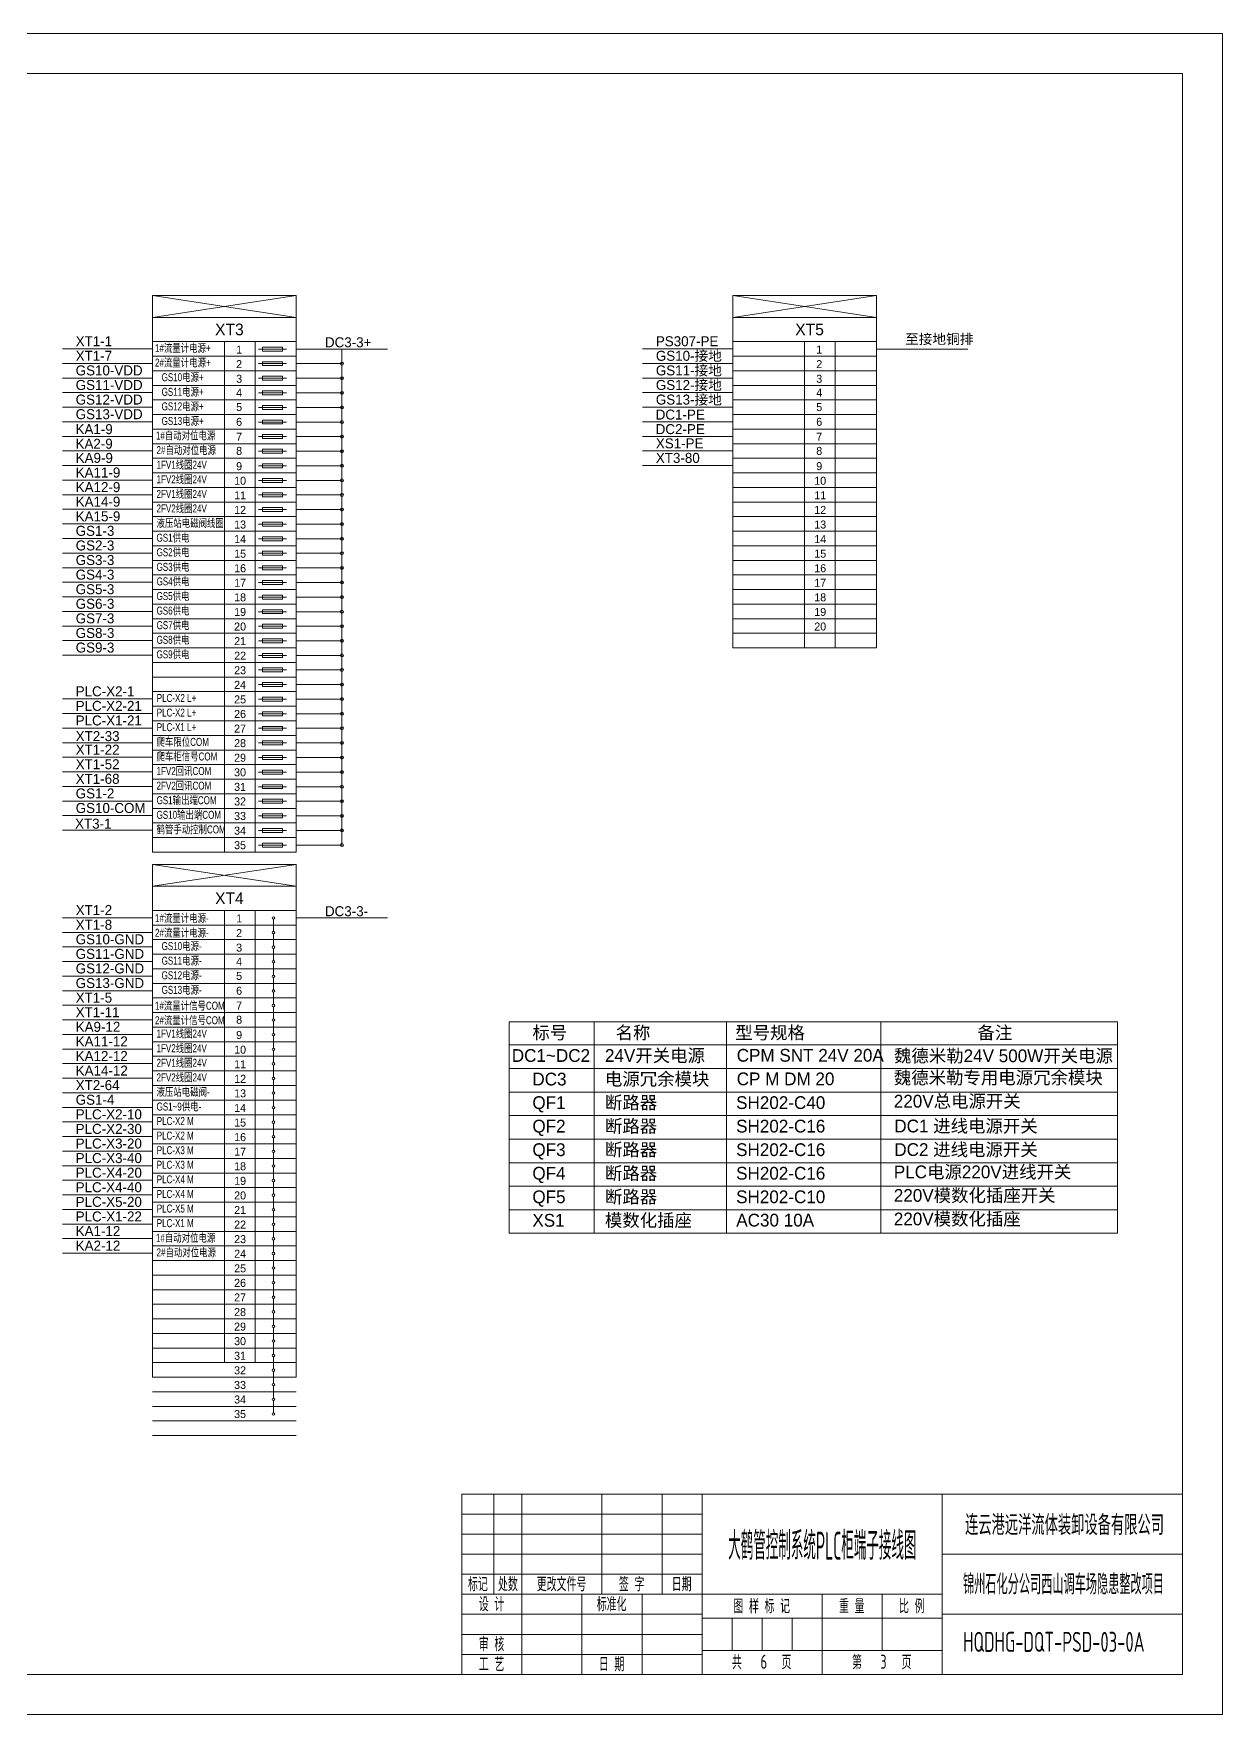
# Model space of a CAD drawing. Header units: millimetres. Extents: x 32626 to 72822, y 60047 to 123188.
# Drawn here: x 35002 to 37378, y 60047 to 63407 of the extents above; entities that cross this region are included whole.
import ezdxf
from ezdxf.enums import TextEntityAlignment as Align

# ---------------------------------------------------------------- set-up
doc = ezdxf.new("R2010")
doc.units = ezdxf.units.MM
doc.header["$LTSCALE"] = 10
for name, color, linetype, lineweight in [('1轮廓实线层', 7, 'Continuous', 18), ('2细线层', 4, 'Continuous', 18), ('6文字层', 3, 'Continuous', 18), ('图框层', 7, 'Continuous', 18)]:
    doc.layers.add(name, color=color, linetype=linetype, lineweight=lineweight)
doc.styles.get("Standard").update_dxf_attribs({"font": 'isocp.shx', "width": 0.707, "bigfont": 'hztxt.shx'})
doc.styles.add('样式 1', font='SIMYOU.TTF', dxfattribs={"width": 0.9})

msp = doc.modelspace()

# ---------------------------------------------------------------- linework, layer by layer
at = {"layer": '1轮廓实线层'}
for p, q in [((35526.9, 62883.4), (35239.8, 62839.6)), ((35239.8, 62883.4), (35526.9, 62839.6)), ((35473.1, 62883.4), (35239.8, 62883.4)), ((35473.1, 62883.4), (35239.8, 62883.4)), ((35473.1, 62883.4), (35239.8, 62883.4)), ((35473.1, 62883.4), (35239.8, 62883.4)), ((35473.1, 62883.4), (35239.8, 62883.4)), ((35473.1, 62883.4), (35239.8, 62883.4)), ((35473.1, 62883.4), (35239.8, 62883.4)), ((35473.1, 62883.4), (35239.8, 62883.4)), ((35473.1, 62883.4), (35239.8, 62883.4)), ((35473.1, 62883.4), (35239.8, 62883.4)), ((36686.4, 62883.4), (36399.4, 62839.6)), ((36399.4, 62883.4), (36686.4, 62839.6)), ((36632.7, 62883.4), (36399.4, 62883.4)), ((36632.7, 62883.4), (36399.4, 62883.4)), ((36632.7, 62883.4), (36399.4, 62883.4)), ((36632.7, 62883.4), (36399.4, 62883.4)), ((36632.7, 62883.4), (36399.4, 62883.4)), ((36632.7, 62883.4), (36399.4, 62883.4)), ((36632.7, 62883.4), (36399.4, 62883.4)), ((36632.7, 62883.4), (36399.4, 62883.4)), ((36632.7, 62883.4), (36399.4, 62883.4)), ((36632.7, 62883.4), (36399.4, 62883.4)), ((35473.1, 62839.6), (35239.8, 62839.6)), ((35473.1, 62839.6), (35239.8, 62839.6)), ((35239.8, 62839.6), (35526.9, 62839.6)), ((35239.8, 61770.7), (35239.8, 62839.6)), ((35526.9, 62839.6), (35526.9, 61770.7)), ((36399.4, 62179), (36399.4, 62839.6)), ((36632.7, 62839.6), (36399.4, 62839.6)), ((36632.7, 62839.6), (36399.4, 62839.6)), ((36399.4, 62839.6), (36686.4, 62839.6)), ((36686.4, 62839.6), (36686.4, 62179)), ((35239.8, 62776.7), (35059.4, 62776.7)), ((35526.9, 62791.3), (35239.8, 62791.3)), ((35383.3, 62791.3), (35383.3, 61770.7)), ((35444.7, 61770.7), (35444.7, 62791.3)), ((35451.5, 62776.3), (35507.4, 62776.3)), ((35526.9, 62776.3), (35709.4, 62776.3)), ((35618.1, 62776.3), (35618.1, 61784.9)), ((36399.4, 62776.7), (36218.9, 62776.7)), ((36686.4, 62791.3), (36399.4, 62791.3)), ((36542.9, 62791.3), (36542.9, 62179)), ((36604.3, 62179), (36604.3, 62791.3)), ((36686.4, 62776.3), (36869, 62776.3)), ((35239.8, 62747.6), (35059.4, 62747.6)), ((35526.9, 62762.2), (35239.8, 62762.2)), ((35526.9, 62733), (35239.8, 62733)), ((35451.5, 62747.2), (35507.4, 62747.2)), ((35526.9, 62747.2), (35618.1, 62747.2)), ((36399.4, 62747.6), (36218.9, 62747.6)), ((36686.4, 62762.2), (36399.4, 62762.2)), ((36686.4, 62733), (36399.4, 62733)), ((35239.8, 62718.4), (35059.4, 62718.4)), ((35526.9, 62703.8), (35239.8, 62703.8)), ((35451.5, 62718), (35507.4, 62718)), ((35526.9, 62718), (35618.1, 62718)), ((36399.4, 62718.4), (36218.9, 62718.4)), ((36686.4, 62703.8), (36399.4, 62703.8)), ((35239.8, 62689.3), (35059.4, 62689.3)), ((35526.9, 62674.7), (35239.8, 62674.7)), ((35451.5, 62688.8), (35507.4, 62688.8)), ((35526.9, 62688.8), (35618.1, 62688.8)), ((36399.4, 62689.3), (36218.9, 62689.3)), ((36686.4, 62674.7), (36399.4, 62674.7)), ((35239.8, 62660.1), (35059.4, 62660.1)), ((35239.8, 62630.9), (35059.4, 62630.9)), ((35526.9, 62645.5), (35239.8, 62645.5)), ((35451.5, 62659.7), (35507.4, 62659.7)), ((35451.5, 62630.5), (35507.4, 62630.5)), ((35526.9, 62659.7), (35618.1, 62659.7)), ((35526.9, 62630.5), (35618.1, 62630.5)), ((36399.4, 62660.1), (36218.9, 62660.1)), ((36399.4, 62630.9), (36218.9, 62630.9)), ((36686.4, 62645.5), (36399.4, 62645.5)), ((35239.8, 62601.8), (35059.4, 62601.8)), ((35526.9, 62616.4), (35239.8, 62616.4)), ((35451.5, 62601.4), (35507.4, 62601.4)), ((35526.9, 62601.4), (35618.1, 62601.4)), ((36399.4, 62601.8), (36218.9, 62601.8)), ((36686.4, 62616.4), (36399.4, 62616.4)), ((35239.8, 62572.6), (35059.4, 62572.6)), ((35526.9, 62587.2), (35239.8, 62587.2)), ((35451.5, 62572.2), (35507.4, 62572.2)), ((35526.9, 62572.2), (35618.1, 62572.2)), ((36399.4, 62572.6), (36218.9, 62572.6)), ((36686.4, 62587.2), (36399.4, 62587.2)), ((35239.8, 62543.5), (35059.4, 62543.5)), ((35526.9, 62558), (35239.8, 62558)), ((35451.5, 62543), (35507.4, 62543)), ((35526.9, 62543), (35618.1, 62543)), ((36399.4, 62543.5), (36218.9, 62543.5)), ((36686.4, 62558), (36399.4, 62558)), ((35239.8, 62514.3), (35059.4, 62514.3)), ((35526.9, 62528.9), (35239.8, 62528.9)), ((35526.9, 62499.7), (35239.8, 62499.7)), ((35451.5, 62513.9), (35507.4, 62513.9)), ((35526.9, 62513.9), (35618.1, 62513.9)), ((36686.4, 62528.9), (36399.4, 62528.9)), ((36686.4, 62499.7), (36399.4, 62499.7)), ((35239.8, 62485.1), (35059.4, 62485.1)), ((35526.9, 62470.6), (35239.8, 62470.6)), ((35451.5, 62484.7), (35507.4, 62484.7)), ((35526.9, 62484.7), (35618.1, 62484.7)), ((36686.4, 62470.6), (36399.4, 62470.6)), ((35239.8, 62456), (35059.4, 62456)), ((35526.9, 62441.4), (35239.8, 62441.4)), ((35451.5, 62455.6), (35507.4, 62455.6)), ((35526.9, 62455.6), (35618.1, 62455.6)), ((36686.4, 62441.4), (36399.4, 62441.4)), ((35239.8, 62426.8), (35059.4, 62426.8)), ((35239.8, 62397.7), (35059.4, 62397.7)), ((35526.9, 62412.2), (35239.8, 62412.2)), ((35451.5, 62426.4), (35507.4, 62426.4)), ((35451.5, 62397.2), (35507.4, 62397.2)), ((35526.9, 62426.4), (35618.1, 62426.4)), ((35526.9, 62397.2), (35618.1, 62397.2)), ((36686.4, 62412.2), (36399.4, 62412.2)), ((35239.8, 62368.5), (35059.4, 62368.5)), ((35526.9, 62383.1), (35239.8, 62383.1)), ((35451.5, 62368.1), (35507.4, 62368.1)), ((35526.9, 62368.1), (35618.1, 62368.1)), ((36686.4, 62383.1), (36399.4, 62383.1)), ((35239.8, 62339.3), (35059.4, 62339.3)), ((35526.9, 62353.9), (35239.8, 62353.9)), ((35451.5, 62338.9), (35507.4, 62338.9)), ((35526.9, 62338.9), (35618.1, 62338.9)), ((36686.4, 62353.9), (36399.4, 62353.9)), ((35239.8, 62310.2), (35059.4, 62310.2)), ((35526.9, 62324.8), (35239.8, 62324.8)), ((35526.9, 62295.6), (35239.8, 62295.6)), ((35451.5, 62309.8), (35507.4, 62309.8)), ((35526.9, 62309.8), (35618.1, 62309.8)), ((36686.4, 62324.8), (36399.4, 62324.8)), ((36686.4, 62295.6), (36399.4, 62295.6)), ((35239.8, 62281), (35059.4, 62281)), ((35526.9, 62266.4), (35239.8, 62266.4)), ((35451.5, 62280.6), (35507.4, 62280.6)), ((35526.9, 62280.6), (35618.1, 62280.6)), ((36686.4, 62266.4), (36399.4, 62266.4)), ((35239.8, 62251.9), (35059.4, 62251.9)), ((35526.9, 62237.3), (35239.8, 62237.3)), ((35451.5, 62251.4), (35507.4, 62251.4)), ((35526.9, 62251.4), (35618.1, 62251.4)), ((36686.4, 62237.3), (36399.4, 62237.3)), ((35239.8, 62222.7), (35059.4, 62222.7)), ((35526.9, 62208.1), (35239.8, 62208.1)), ((35451.5, 62222.3), (35507.4, 62222.3)), ((35526.9, 62222.3), (35618.1, 62222.3)), ((36686.4, 62208.1), (36399.4, 62208.1)), ((35239.8, 62193.5), (35059.4, 62193.5)), ((35239.8, 62164.4), (35059.4, 62164.4)), ((35526.9, 62179), (35239.8, 62179)), ((35451.5, 62193.1), (35507.4, 62193.1)), ((35451.5, 62164), (35507.4, 62164)), ((35526.9, 62193.1), (35618.1, 62193.1)), ((35526.9, 62164), (35618.1, 62164)), ((36686.4, 62179), (36399.4, 62179)), ((35526.9, 62149.8), (35239.8, 62149.8)), ((35451.5, 62134.8), (35507.4, 62134.8)), ((35526.9, 62134.8), (35618.1, 62134.8)), ((35526.9, 62120.6), (35239.8, 62120.6)), ((35451.5, 62105.6), (35507.4, 62105.6)), ((35526.9, 62105.6), (35618.1, 62105.6)), ((35239.8, 62076.9), (35059.4, 62076.9)), ((35526.9, 62091.5), (35239.8, 62091.5)), ((35526.9, 62062.3), (35239.8, 62062.3)), ((35451.5, 62076.5), (35507.4, 62076.5)), ((35526.9, 62076.5), (35618.1, 62076.5)), ((35239.8, 62047.7), (35059.4, 62047.7)), ((35526.9, 62033.2), (35239.8, 62033.2)), ((35451.5, 62047.3), (35507.4, 62047.3)), ((35526.9, 62047.3), (35618.1, 62047.3)), ((35239.8, 62018.6), (35059.4, 62018.6)), ((35526.9, 62004), (35239.8, 62004)), ((35451.5, 62018.2), (35507.4, 62018.2)), ((35526.9, 62018.2), (35618.1, 62018.2)), ((35239.8, 61989.4), (35059.4, 61989.4)), ((35239.8, 61960.3), (35059.4, 61960.3)), ((35526.9, 61974.8), (35239.8, 61974.8)), ((35451.5, 61989), (35507.4, 61989)), ((35451.5, 61959.8), (35507.4, 61959.8)), ((35526.9, 61989), (35618.1, 61989)), ((35526.9, 61959.8), (35618.1, 61959.8)), ((35239.8, 61931.1), (35059.4, 61931.1)), ((35526.9, 61945.7), (35239.8, 61945.7)), ((35451.5, 61930.7), (35507.4, 61930.7)), ((35526.9, 61930.7), (35618.1, 61930.7)), ((35239.8, 61901.9), (35059.4, 61901.9)), ((35526.9, 61916.5), (35239.8, 61916.5)), ((35451.5, 61901.5), (35507.4, 61901.5)), ((35526.9, 61901.5), (35618.1, 61901.5)), ((35239.8, 61872.8), (35059.4, 61872.8)), ((35526.9, 61887.4), (35239.8, 61887.4)), ((35526.9, 61858.2), (35239.8, 61858.2)), ((35451.5, 61872.4), (35507.4, 61872.4)), ((35526.9, 61872.4), (35618.1, 61872.4)), ((35239.8, 61843.6), (35059.4, 61843.6)), ((35526.9, 61829), (35239.8, 61829)), ((35451.5, 61843.2), (35507.4, 61843.2)), ((35526.9, 61843.2), (35618.1, 61843.2)), ((35239.8, 61814.5), (35059.4, 61814.5)), ((35526.9, 61799.9), (35239.8, 61799.9)), ((35451.5, 61814), (35507.4, 61814)), ((35526.9, 61814), (35618.1, 61814)), ((35526.9, 61770.7), (35239.8, 61770.7)), ((35451.5, 61784.9), (35507.4, 61784.9)), ((35526.9, 61784.9), (35618.1, 61784.9)), ((35526.9, 61746.1), (35239.8, 61702.4)), ((35239.8, 61746.1), (35526.9, 61702.4)), ((35473.1, 61746.1), (35239.8, 61746.1)), ((35473.1, 61746.1), (35239.8, 61746.1)), ((35473.1, 61746.1), (35239.8, 61746.1)), ((35473.1, 61746.1), (35239.8, 61746.1)), ((35473.1, 61746.1), (35239.8, 61746.1)), ((35473.1, 61746.1), (35239.8, 61746.1)), ((35473.1, 61746.1), (35239.8, 61746.1)), ((35473.1, 61746.1), (35239.8, 61746.1)), ((35473.1, 61746.1), (35239.8, 61746.1)), ((35473.1, 61746.1), (35239.8, 61746.1)), ((35239.8, 60721), (35239.8, 61746.1)), ((35526.9, 61746.1), (35526.9, 60721)), ((35473.1, 61702.4), (35239.8, 61702.4)), ((35473.1, 61702.4), (35239.8, 61702.4)), ((35239.8, 61702.4), (35526.9, 61702.4)), ((35239.8, 61639.5), (35059.4, 61639.5)), ((35526.9, 61654.1), (35239.8, 61654.1)), ((35526.9, 61654.1), (35239.8, 61654.1)), ((35526.9, 61624.9), (35239.8, 61624.9)), ((35383.3, 61654.1), (35383.3, 60750.1)), ((35444.7, 60750.1), (35444.7, 61654.1)), ((35481.3, 61636.6), (35481.3, 61612.4)), ((35526.9, 61639.1), (35709.4, 61639.1)), ((35239.8, 61610.3), (35059.4, 61610.3)), ((35526.9, 61595.8), (35239.8, 61595.8)), ((35481.3, 61607.4), (35481.3, 61583.3)), ((35239.8, 61581.2), (35059.4, 61581.2)), ((35526.9, 61566.6), (35239.8, 61566.6)), ((35481.3, 61578.3), (35481.3, 61554.1)), ((35239.8, 61552), (35059.4, 61552)), ((35239.8, 61522.9), (35059.4, 61522.9)), ((35526.9, 61537.4), (35239.8, 61537.4)), ((35481.3, 61549.1), (35481.3, 61524.9)), ((35239.8, 61493.7), (35059.4, 61493.7)), ((35526.9, 61508.3), (35239.8, 61508.3)), ((35481.3, 61519.9), (35481.3, 61495.8)), ((35481.3, 61490.8), (35481.3, 61466.6)), ((35239.8, 61464.5), (35059.4, 61464.5)), ((35526.9, 61479.1), (35239.8, 61479.1)), ((35481.3, 61461.6), (35481.3, 61437.5)), ((35239.8, 61435.4), (35059.4, 61435.4)), ((35526.9, 61450), (35239.8, 61450)), ((35481.3, 61432.5), (35481.3, 61408.3)), ((35952.3, 61431.6), (37168.6, 61431.6)), ((35952.3, 61431.6), (35952.3, 61008.7)), ((36122.5, 61431.6), (36122.5, 61008.7)), ((36386.7, 61431.6), (36386.7, 61008.7)), ((36695.4, 61431.6), (36695.4, 61008.7)), ((37168.6, 61431.6), (37168.6, 61008.7)), ((35239.8, 61406.2), (35059.4, 61406.2)), ((35526.9, 61420.8), (35239.8, 61420.8)), ((35526.9, 61391.6), (35239.8, 61391.6)), ((35481.3, 61403.3), (35481.3, 61379.1)), ((35239.8, 61377.1), (35059.4, 61377.1)), ((35526.9, 61362.5), (35239.8, 61362.5)), ((35481.3, 61374.1), (35481.3, 61350)), ((35952.3, 61385.3), (37168.6, 61385.3)), ((35239.8, 61347.9), (35059.4, 61347.9)), ((35526.9, 61333.3), (35239.8, 61333.3)), ((35481.3, 61345), (35481.3, 61320.8)), ((35952.3, 61338.2), (37168.6, 61338.2)), ((35239.8, 61318.7), (35059.4, 61318.7)), ((35239.8, 61289.6), (35059.4, 61289.6)), ((35526.9, 61304.2), (35239.8, 61304.2)), ((35481.3, 61315.8), (35481.3, 61291.7)), ((35481.3, 61286.7), (35481.3, 61262.5)), ((35952.3, 61291.1), (37168.6, 61291.1)), ((35239.8, 61260.4), (35059.4, 61260.4)), ((35526.9, 61275), (35239.8, 61275)), ((35481.3, 61257.5), (35481.3, 61233.3)), ((35239.8, 61231.3), (35059.4, 61231.3)), ((35526.9, 61245.8), (35239.8, 61245.8)), ((35481.3, 61228.3), (35481.3, 61204.2)), ((35952.3, 61244), (37168.6, 61244)), ((35239.8, 61202.1), (35059.4, 61202.1)), ((35526.9, 61216.7), (35239.8, 61216.7)), ((35526.9, 61187.5), (35239.8, 61187.5)), ((35481.3, 61199.2), (35481.3, 61175)), ((35952.3, 61197), (37168.6, 61197)), ((35239.8, 61172.9), (35059.4, 61172.9)), ((35526.9, 61158.4), (35239.8, 61158.4)), ((35481.3, 61170), (35481.3, 61145.9)), ((35239.8, 61143.8), (35059.4, 61143.8)), ((35526.9, 61129.2), (35239.8, 61129.2)), ((35481.3, 61140.9), (35481.3, 61116.7)), ((35952.3, 61149.9), (37168.6, 61149.9)), ((35239.8, 61114.6), (35059.4, 61114.6)), ((35239.8, 61085.5), (35059.4, 61085.5)), ((35526.9, 61100), (35239.8, 61100)), ((35481.3, 61111.7), (35481.3, 61087.5)), ((35952.3, 61102.8), (37168.6, 61102.8)), ((35239.8, 61056.3), (35059.4, 61056.3)), ((35526.9, 61070.9), (35239.8, 61070.9)), ((35481.3, 61082.5), (35481.3, 61058.4)), ((35481.3, 61053.4), (35481.3, 61029.2)), ((35952.3, 61055.7), (37168.6, 61055.7)), ((35239.8, 61027.1), (35059.4, 61027.1)), ((35526.9, 61041.7), (35239.8, 61041.7)), ((35481.3, 61024.2), (35481.3, 61000.1)), ((35239.8, 60998), (35059.4, 60998)), ((35526.9, 61012.6), (35239.8, 61012.6)), ((35481.3, 60995.1), (35481.3, 60970.9)), ((35952.3, 61008.7), (37168.6, 61008.7)), ((35239.8, 60968.8), (35059.4, 60968.8)), ((35526.9, 60983.4), (35239.8, 60983.4)), ((35526.9, 60954.2), (35239.8, 60954.2)), ((35481.3, 60965.9), (35481.3, 60941.7)), ((35526.9, 60925.1), (35239.8, 60925.1)), ((35481.3, 60936.7), (35481.3, 60912.6)), ((35526.9, 60895.9), (35239.8, 60895.9)), ((35481.3, 60907.6), (35481.3, 60883.4)), ((35526.9, 60866.8), (35239.8, 60866.8)), ((35481.3, 60878.4), (35481.3, 60854.3)), ((35526.9, 60837.6), (35239.8, 60837.6)), ((35481.3, 60849.3), (35481.3, 60825.1)), ((35481.3, 60820.1), (35481.3, 60795.9)), ((35526.9, 60808.4), (35239.8, 60808.4)), ((35481.3, 60790.9), (35481.3, 60766.8)), ((35526.9, 60779.3), (35239.8, 60779.3)), ((35526.9, 60750.1), (35239.8, 60750.1)), ((35481.3, 60761.8), (35481.3, 60737.6)), ((35526.9, 60721), (35239.8, 60721)), ((35481.3, 60732.6), (35481.3, 60708.5)), ((35526.9, 60691.8), (35239.8, 60691.8)), ((35481.3, 60703.5), (35481.3, 60679.3)), ((35526.9, 60662.6), (35239.8, 60662.6)), ((35481.3, 60674.3), (35481.3, 60650.1)), ((35526.9, 60633.5), (35239.8, 60633.5)), ((35526.9, 60604.3), (35239.8, 60604.3)), ((37298, 60487), (35858, 60487)), ((35858, 60127), (35858, 60487)), ((35858, 60127), (37298, 60127))]:
    msp.add_line(p, q, dxfattribs=at)
for points in [[(35239.8, 62883.4), (35526.9, 62883.4), (35526.9, 62839.6), (35239.8, 62839.6)], [(36399.4, 62883.4), (36686.4, 62883.4), (36686.4, 62839.6), (36399.4, 62839.6)], [(35459.3, 62780.3), (35499.6, 62780.3), (35499.6, 62772.4), (35459.3, 62772.4)], [(35459.3, 62751.1), (35499.6, 62751.1), (35499.6, 62743.2), (35459.3, 62743.2)], [(35459.3, 62722), (35499.6, 62722), (35499.6, 62714), (35459.3, 62714)], [(35459.3, 62692.8), (35499.6, 62692.8), (35499.6, 62684.9), (35459.3, 62684.9)], [(35459.3, 62663.7), (35499.6, 62663.7), (35499.6, 62655.7), (35459.3, 62655.7)], [(35459.3, 62634.5), (35499.6, 62634.5), (35499.6, 62626.6), (35459.3, 62626.6)], [(35459.3, 62605.3), (35499.6, 62605.3), (35499.6, 62597.4), (35459.3, 62597.4)], [(35459.3, 62576.2), (35499.6, 62576.2), (35499.6, 62568.2), (35459.3, 62568.2)], [(35459.3, 62547), (35499.6, 62547), (35499.6, 62539.1), (35459.3, 62539.1)], [(35459.3, 62517.9), (35499.6, 62517.9), (35499.6, 62509.9), (35459.3, 62509.9)], [(35459.3, 62488.7), (35499.6, 62488.7), (35499.6, 62480.8), (35459.3, 62480.8)], [(35459.3, 62459.5), (35499.6, 62459.5), (35499.6, 62451.6), (35459.3, 62451.6)], [(35459.3, 62430.4), (35499.6, 62430.4), (35499.6, 62422.4), (35459.3, 62422.4)], [(35459.3, 62401.2), (35499.6, 62401.2), (35499.6, 62393.3), (35459.3, 62393.3)], [(35459.3, 62372.1), (35499.6, 62372.1), (35499.6, 62364.1), (35459.3, 62364.1)], [(35459.3, 62342.9), (35499.6, 62342.9), (35499.6, 62335), (35459.3, 62335)], [(35459.3, 62313.7), (35499.6, 62313.7), (35499.6, 62305.8), (35459.3, 62305.8)], [(35459.3, 62284.6), (35499.6, 62284.6), (35499.6, 62276.6), (35459.3, 62276.6)], [(35459.3, 62255.4), (35499.6, 62255.4), (35499.6, 62247.5), (35459.3, 62247.5)], [(35459.3, 62226.3), (35499.6, 62226.3), (35499.6, 62218.3), (35459.3, 62218.3)], [(35459.3, 62197.1), (35499.6, 62197.1), (35499.6, 62189.2), (35459.3, 62189.2)], [(35459.3, 62167.9), (35499.6, 62167.9), (35499.6, 62160), (35459.3, 62160)], [(35459.3, 62138.8), (35499.6, 62138.8), (35499.6, 62130.8), (35459.3, 62130.8)], [(35459.3, 62109.6), (35499.6, 62109.6), (35499.6, 62101.7), (35459.3, 62101.7)], [(35459.3, 62080.5), (35499.6, 62080.5), (35499.6, 62072.5), (35459.3, 62072.5)], [(35459.3, 62051.3), (35499.6, 62051.3), (35499.6, 62043.4), (35459.3, 62043.4)], [(35459.3, 62022.1), (35499.6, 62022.1), (35499.6, 62014.2), (35459.3, 62014.2)], [(35459.3, 61993), (35499.6, 61993), (35499.6, 61985), (35459.3, 61985)], [(35459.3, 61963.8), (35499.6, 61963.8), (35499.6, 61955.9), (35459.3, 61955.9)], [(35459.3, 61934.7), (35499.6, 61934.7), (35499.6, 61926.7), (35459.3, 61926.7)], [(35459.3, 61905.5), (35499.6, 61905.5), (35499.6, 61897.6), (35459.3, 61897.6)], [(35459.3, 61876.3), (35499.6, 61876.3), (35499.6, 61868.4), (35459.3, 61868.4)], [(35459.3, 61847.2), (35499.6, 61847.2), (35499.6, 61839.2), (35459.3, 61839.2)], [(35459.3, 61818), (35499.6, 61818), (35499.6, 61810.1), (35459.3, 61810.1)], [(35459.3, 61788.9), (35499.6, 61788.9), (35499.6, 61780.9), (35459.3, 61780.9)], [(35239.8, 61746.1), (35526.9, 61746.1), (35526.9, 61702.4), (35239.8, 61702.4)]]:
    msp.add_lwpolyline(points, close=True, dxfattribs=at)
for centre, radius in [((35618.1, 62747.2), 3), ((35618.1, 62718), 3), ((35618.1, 62688.8), 3), ((35618.1, 62659.7), 3), ((35618.1, 62630.5), 3), ((35618.1, 62601.4), 3), ((35618.1, 62572.2), 3), ((35618.1, 62543), 3), ((35618.1, 62513.9), 3), ((35618.1, 62484.7), 3), ((35618.1, 62455.6), 3), ((35618.1, 62426.4), 3), ((35618.1, 62397.2), 3), ((35618.1, 62368.1), 3), ((35618.1, 62338.9), 3), ((35618.1, 62309.8), 3), ((35618.1, 62280.6), 3), ((35618.1, 62251.4), 3), ((35618.1, 62222.3), 3), ((35618.1, 62193.1), 3), ((35618.1, 62164), 3), ((35618.1, 62134.8), 3), ((35618.1, 62105.6), 3), ((35618.1, 62076.5), 3), ((35618.1, 62047.3), 3), ((35618.1, 62018.2), 3), ((35618.1, 61989), 3), ((35618.1, 61959.8), 3), ((35618.1, 61930.7), 3), ((35618.1, 61901.5), 3), ((35618.1, 61872.4), 3), ((35618.1, 61843.2), 3), ((35618.1, 61814), 3), ((35618.1, 61784.9), 3), ((35481.3, 61639.1), 2.5), ((35481.3, 61609.9), 2.5), ((35481.3, 61580.8), 2.5), ((35481.3, 61551.6), 2.5), ((35481.3, 61522.4), 2.5), ((35481.3, 61493.3), 2.5), ((35481.3, 61464.1), 2.5), ((35481.3, 61435), 2.5), ((35481.3, 61405.8), 2.5), ((35481.3, 61376.6), 2.5), ((35481.3, 61347.5), 2.5), ((35481.3, 61318.3), 2.5), ((35481.3, 61289.2), 2.5), ((35481.3, 61260), 2.5), ((35481.3, 61230.8), 2.5), ((35481.3, 61201.7), 2.5), ((35481.3, 61172.5), 2.5), ((35481.3, 61143.4), 2.5), ((35481.3, 61114.2), 2.5), ((35481.3, 61085), 2.5), ((35481.3, 61055.9), 2.5), ((35481.3, 61026.7), 2.5), ((35481.3, 60997.6), 2.5), ((35481.3, 60968.4), 2.5), ((35481.3, 60939.2), 2.5), ((35481.3, 60910.1), 2.5), ((35481.3, 60880.9), 2.5), ((35481.3, 60851.8), 2.5), ((35481.3, 60822.6), 2.5), ((35481.3, 60793.4), 2.5), ((35481.3, 60764.3), 2.5), ((35481.3, 60735.1), 2.5), ((35481.3, 60706), 2.5), ((35481.3, 60676.8), 2.5), ((35481.3, 60647.6), 2.5)]:
    msp.add_circle(centre, radius, dxfattribs=at)
at = {"layer": '2细线层'}
for p, q in [((37378, 63407), (32626, 63407)), ((37378, 63407), (37378, 60047)), ((35922, 60287), (35922, 60487)), ((35978, 60287), (35978, 60487)), ((36138, 60287), (36138, 60487)), ((36258, 60287), (36258, 60487)), ((36338, 60127), (36338, 60487)), ((36818, 60127), (36818, 60487)), ((35858, 60447), (36338, 60447)), ((35858, 60407), (36338, 60407)), ((35858, 60367), (36338, 60367)), ((36818, 60367), (37298, 60367)), ((35858, 60327), (36338, 60327)), ((35858, 60287), (36818, 60287)), ((35978, 60127), (35978, 60287)), ((36098, 60127), (36098, 60287)), ((36218, 60127), (36218, 60287)), ((36578, 60127), (36578, 60287)), ((36698, 60175), (36698, 60287)), ((35858, 60247), (36338, 60247)), ((36818, 60247), (37298, 60247)), ((36338, 60239), (36818, 60239)), ((36398, 60175), (36398, 60239)), ((36458, 60175), (36458, 60239)), ((36518, 60175), (36518, 60239)), ((35858, 60207), (36338, 60207)), ((35858, 60167), (36338, 60167)), ((36338, 60175), (36818, 60175)), ((37378, 60047), (32626, 60047))]:
    msp.add_line(p, q, dxfattribs=at)
at = {"layer": '图框层'}
for p, q in [((37298, 63327), (32826, 63327)), ((37298, 63327), (37298, 60127)), ((37298, 60127), (37298, 60487)), ((32826, 60127), (37298, 60127))]:
    msp.add_line(p, q, dxfattribs=at)

# ---------------------------------------------------------------- texts
at = {"layer": '1轮廓实线层', "style": '样式 1'}
for s, height, p in [('XT1-1', 20, (35086.1, 62782)), ('DC3-3+', 20, (35584.3, 62779.9)), ('PS307-PE', 20, (36245.7, 62782)), ('至接地铜排', 20, (36743.9, 62786.4)), ('XT1-7', 20, (35086.1, 62752.9)), ('1', 16, (35406.8, 62767.3)), ('GS10-接地', 20, (36245.7, 62752.9)), ('1', 16, (36566.3, 62767.3)), ('GS10-VDD', 20, (35086.1, 62723.7)), ('2', 16, (35406.8, 62738.2)), ('GS11-接地', 20, (36245.7, 62723.7)), ('2', 16, (36566.3, 62738.2)), ('GS11-VDD', 20, (35086.1, 62694.6)), ('3', 16, (35406.8, 62709)), ('GS12-接地', 20, (36245.7, 62694.6)), ('3', 16, (36566.3, 62709)), ('GS12-VDD', 20, (35086.1, 62665.4)), ('4', 16, (35406.8, 62681.2)), ('5', 16, (35406.8, 62652.5)), ('GS13-接地', 20, (36245.7, 62665.4)), ('4', 16, (36566.3, 62681.2)), ('5', 16, (36566.3, 62652.5)), ('GS13-VDD', 20, (35086.1, 62636.2)), ('6', 16, (35406.8, 62622.9)), ('DC1-PE', 20, (36245.4, 62635.4)), ('6', 16, (36566.3, 62622.9)), ('KA1-9', 20, (35085.8, 62606.3)), ('KA2-9', 20, (35085.8, 62577.1)), ('7', 16, (35406.8, 62593.2)), ('XS1-PE', 20, (36245.7, 62577.9)), ('DC2-PE', 20, (36245.4, 62606.3)), ('7', 16, (36566.3, 62593.2)), ('KA9-9', 20, (35086.1, 62548.8)), ('8', 16, (35406.8, 62564.8)), ('XT3-80', 20, (36245.7, 62548.8)), ('8', 16, (36566.3, 62564.8)), ('KA11-9', 20, (35086.1, 62519.6)), ('9', 16, (35406.8, 62534.3)), ('9', 16, (36566.3, 62534.3)), ('KA12-9', 20, (35086.1, 62490.4)), ('10', 16, (35402.8, 62505.1)), ('10', 16, (36562.3, 62505.1)), ('KA14-9', 20, (35086.1, 62461.3)), ('11', 16, (35402.8, 62475.9)), ('12', 16, (35402.8, 62446.8)), ('11', 16, (36562.3, 62475.9)), ('12', 16, (36562.3, 62446.8)), ('KA15-9', 20, (35086.1, 62432.1)), ('13', 16, (35402.8, 62417.6)), ('13', 16, (36562.3, 62417.6)), ('GS1-3', 20, (35086.1, 62403)), ('14', 16, (35402.8, 62388.5)), ('14', 16, (36562.3, 62388.5)), ('GS2-3', 20, (35086.1, 62373.8)), ('GS3-3', 20, (35086.1, 62344.6)), ('15', 16, (35402.8, 62359.4)), ('15', 16, (36562.3, 62359.4)), ('GS4-3', 20, (35086.1, 62315.5)), ('16', 16, (35402.8, 62330.2)), ('16', 16, (36562.3, 62330.2)), ('GS5-3', 20, (35086.1, 62286.3)), ('17', 16, (35402.8, 62301.1)), ('17', 16, (36562.3, 62301.1)), ('GS6-3', 20, (35086.1, 62257.2)), ('18', 16, (35402.8, 62272)), ('18', 16, (36562.3, 62272)), ('GS7-3', 20, (35086.1, 62228)), ('20', 16, (35402.8, 62213.7)), ('19', 16, (35402.8, 62242.8)), ('20', 16, (36562.3, 62213.7)), ('19', 16, (36562.3, 62242.8)), ('GS8-3', 20, (35086.1, 62198.8)), ('21', 16, (35402.8, 62184.5)), ('GS9-3', 20, (35086.1, 62169.7)), ('22', 16, (35402.8, 62155.4)), ('23', 16, (35402.8, 62126.3)), ('PLC-X2-1', 20, (35086.1, 62082.2)), ('24', 16, (35402.8, 62097.1)), ('PLC-X2-21', 20, (35086.1, 62053)), ('25', 16, (35402.8, 62068)), ('PLC-X1-21', 20, (35086.1, 62023.9)), ('26', 16, (35402.7, 62038.9)), ('27', 16, (35402.7, 62009.7)), ('XT2-33', 20, (35086.1, 61992.6)), ('28', 16, (35402.7, 61980.6)), ('XT1-22', 20, (35086.1, 61965.6)), ('29', 16, (35402.7, 61951.4)), ('XT1-52', 20, (35086.1, 61936.4)), ('XT1-68', 20, (35086.1, 61907.2)), ('30', 16, (35402.7, 61922.3)), ('GS1-2', 20, (35086.1, 61878.1)), ('31', 16, (35402.7, 61893.2)), ('GS10-COM', 20, (35086.1, 61848.9)), ('32', 16, (35402.7, 61864)), ('XT3-1', 20, (35084.9, 61817.7)), ('33', 16, (35402.7, 61834.9)), ('34', 16, (35402.7, 61805.7)), ('35', 16, (35402.7, 61776.6)), ('XT1-2', 20, (35086.1, 61644.8)), ('DC3-3-', 20, (35584.3, 61642.6)), ('XT1-8', 20, (35086.1, 61615.6)), ('1', 16, (35406.8, 61630.1)), ('GS10-GND', 20, (35086.1, 61586.5)), ('2', 16, (35406.8, 61600.9)), ('GS11-GND', 20, (35086.1, 61557.3)), ('4', 16, (35406.8, 61544)), ('3', 16, (35406.8, 61571.8)), ('GS12-GND', 20, (35086.1, 61528.2)), ('5', 16, (35406.8, 61515.3)), ('XT1-5', 20, (35086.1, 61469.8)), ('GS13-GND', 20, (35086.1, 61499)), ('6', 16, (35406.8, 61485.6)), ('XT1-11', 20, (35086.1, 61440.7)), ('7', 16, (35406.8, 61456)), ('KA9-12', 20, (35086.1, 61411.5)), ('8', 16, (35406.8, 61427.6)), ('KA11-12', 20, (35086.1, 61382.4)), ('9', 16, (35406.8, 61397.1)), ('KA12-12', 20, (35086.1, 61353.2)), ('10', 16, (35402.8, 61367.8)), ('11', 16, (35402.8, 61338.7)), ('KA14-12', 20, (35086.1, 61324)), ('12', 16, (35402.8, 61309.5)), ('XT2-64', 20, (35086.1, 61294.9)), ('13', 16, (35402.8, 61280.4)), ('GS1-4', 20, (35086.1, 61265.7)), ('PLC-X2-10', 20, (35086.1, 61236.6)), ('14', 16, (35402.8, 61251.3)), ('PLC-X2-30', 20, (35086.1, 61207.4)), ('15', 16, (35402.8, 61222.1)), ('PLC-X3-20', 20, (35086.1, 61178.2)), ('16', 16, (35402.8, 61193)), ('PLC-X3-40', 20, (35086.1, 61149.1)), ('17', 16, (35402.8, 61163.9)), ('PLC-X4-20', 20, (35086.1, 61119.9)), ('18', 16, (35402.8, 61134.7)), ('19', 16, (35402.8, 61105.6)), ('PLC-X4-40', 20, (35086.1, 61090.8)), ('20', 16, (35402.8, 61076.4)), ('PLC-X5-20', 20, (35086.1, 61061.6)), ('PLC-X1-22', 20, (35086.1, 61032.4)), ('21', 16, (35402.8, 61047.3)), ('KA1-12', 20, (35086.1, 61003.3)), ('22', 16, (35402.8, 61018.2)), ('KA2-12', 20, (35086.1, 60974.1)), ('23', 16, (35402.8, 60989)), ('24', 16, (35402.8, 60959.9)), ('25', 16, (35402.8, 60930.7)), ('26', 16, (35402.7, 60901.6)), ('27', 16, (35402.7, 60872.5)), ('28', 16, (35402.7, 60843.3)), ('29', 16, (35402.7, 60814.2)), ('30', 16, (35402.7, 60785.1)), ('31', 16, (35402.7, 60755.9)), ('32', 16, (35402.7, 60726.8)), ('33', 16, (35402.7, 60697.6)), ('34', 16, (35402.7, 60668.5)), ('35', 16, (35402.7, 60639.4))]:
    msp.add_text(s, height=height, dxfattribs=at).set_placement(p)
for s, p in [('XT3', (35393.3, 62804)), ('XT5', (36552.9, 62804)), ('XT4', (35393.3, 61666.8))]:
    msp.add_text(s, height=23.33, dxfattribs=at).set_placement(p, align=Align.CENTER)
at = {"layer": '1轮廓实线层', "style": '样式 1', "width": 0.75}
for s, p in [('1#流量计电源+', (35244.6, 62770.4)), ('2#流量计电源+', (35244.6, 62741.3)), ('GS10电源+', (35257.8, 62712.1)), ('GS11电源+', (35257.8, 62682.9)), ('GS12电源+', (35257.8, 62653.8)), ('GS13电源+', (35257.8, 62624.6)), ('1#自动对位电源', (35246.4, 62595.5)), ('2#自动对位电源', (35247.7, 62566.3)), ('1FV1线圈24V', (35247.7, 62537.1)), ('2FV1线圈24V', (35247.7, 62478.8)), ('1FV2线圈24V', (35247.7, 62508)), ('2FV2线圈24V', (35247.7, 62449.7)), ('液压站电磁阀线圈', (35247.7, 62420.5)), ('GS1供电', (35247.7, 62391.3)), ('GS2供电', (35247.7, 62362.2)), ('GS3供电', (35247.7, 62333)), ('GS4供电', (35247.7, 62303.9)), ('GS5供电', (35247.7, 62274.7)), ('GS6供电', (35247.7, 62245.5)), ('GS7供电', (35247.7, 62216.4)), ('GS8供电', (35247.7, 62187.2)), ('GS9供电', (35247.7, 62158.1)), ('爬车限位COM', (35247.7, 61983.1)), ('爬车柜信号COM', (35247.7, 61953.9)), ('1FV2回讯COM', (35247.7, 61924.8)), ('2FV2回讯COM', (35247.7, 61895.6)), ('GS1输出端COM', (35247.7, 61866.5)), ('鹤管手动控制COM', (35247.7, 61808.1)), ('GS10输出端COM', (35247.7, 61837.3)), ('1#流量计电源-', (35244.6, 61630.8)), ('2#流量计电源-', (35244.6, 61601.5)), ('GS10电源-', (35257.8, 61574.9)), ('GS11电源-', (35257.8, 61545.7)), ('GS12电源-', (35257.8, 61516.5)), ('GS13电源-', (35257.8, 61487.4)), ('1#流量计信号COM', (35244.6, 61455.7)), ('2#流量计信号COM', (35244.6, 61426.6)), ('1FV1线圈24V', (35247.7, 61399.9)), ('1FV2线圈24V', (35247.7, 61370.7)), ('2FV1线圈24V', (35247.7, 61341.6)), ('2FV2线圈24V', (35247.7, 61312.4)), ('液压站电磁阀-', (35247.7, 61283.3)), ('GS1~9供电-', (35247.7, 61254.1)), ('1#自动对位电源', (35246.4, 60991.7)), ('2#自动对位电源', (35247.7, 60962.5))]:
    msp.add_text(s, height=16, dxfattribs=at).set_placement(p)
at = {"layer": '1轮廓实线层', "char_height": 16, "attachment_point": 7, "style": '样式 1'}
for s, insert, width in [('{\\W0.75;PLC-X2 L+}', (35248.1, 62070.6), 113.7), ('{\\W0.75;PLC-X2 L+}', (35248.1, 62041.4), 113.7), ('{\\W0.75;PLC-X1 L+}', (35248.1, 62012.3), 113.7), ('{\\W0.75;PLC-X2 M}', (35248.1, 61224.9), 101.6), ('{\\W0.75;PLC-X2 M}', (35248.1, 61195.8), 101.6), ('{\\W0.75;PLC-X3 M}', (35248.1, 61166.6), 101.6), ('{\\W0.75;PLC-X3 M}', (35248.1, 61137.5), 101.6), ('{\\W0.75;PLC-X4 M}', (35248.1, 61108.3), 101.6), ('{\\W0.75;PLC-X4 M}', (35248.1, 61079.1), 101.6), ('{\\W0.75;PLC-X5 M}', (35248.1, 61050), 101.6), ('{\\W0.75;PLC-X1 M}', (35248.1, 61020.8), 101.6)]:
    msp.add_mtext(s, dxfattribs=dict(at, insert=insert, width=width))
at = {"layer": '6文字层', "style": '样式 1'}
for s, height, p in [('标号', 25.51, (35998.9, 61397)), ('名称', 25.51, (36165.2, 61397)), ('型号规格', 25.51, (36404.4, 61397)), ('备注', 25.51, (36888.5, 61397)), ('DC1~DC2', 25.51, (35957.8, 61351.4)), ('24V开关电源', 25.51, (36143.9, 61351.4)), ('DC3', 25.51, (35998.9, 61304.3)), ('电源冗余模块', 25.51, (36143.9, 61304.3)), ('魏德米勒专用电源冗余模块', 25.515, (36721.3, 61307)), ('断路器', 25.51, (36143.9, 61257.2)), ('220V总电源开关', 25.51, (36721.3, 61260)), ('QF1', 25.51, (35998.9, 61257.2)), ('SH202-C40', 25.51, (36406.1, 61257.2)), ('QF2', 25.51, (35998.9, 61210.2)), ('断路器', 25.51, (36143.9, 61210.2)), ('SH202-C16', 25.51, (36406.1, 61210.2)), ('QF3', 25.51, (35998.9, 61163.1)), ('断路器', 25.51, (36143.9, 61163.1)), ('SH202-C16', 25.51, (36406.1, 61163.1)), ('QF4', 25.51, (35998.9, 61116)), ('断路器', 25.51, (36143.9, 61116)), ('SH202-C16', 25.51, (36406.1, 61116)), ('PLC电源220V进线开关', 25.515, (36721.3, 61118.7)), ('QF5', 25.51, (35998.9, 61068.9)), ('断路器', 25.51, (36143.9, 61068.9)), ('SH202-C10', 25.51, (36406.1, 61068.9)), ('220V模数化插座开关', 25.515, (36721.3, 61071.7)), ('模数化插座', 25.51, (36143.9, 61021.9)), ('220V模数化插座', 25.51, (36721.3, 61024.6)), ('XS1', 25.51, (35998.9, 61021.9))]:
    msp.add_text(s, height=height, dxfattribs=at).set_placement(p)
at = {"layer": '6文字层', "width": 0.707}
for s, p in [('标记', (35890, 60307)), ('处数', (35950, 60307))]:
    msp.add_text(s, height=28, dxfattribs=at).set_placement(p, align=Align.MIDDLE_CENTER)
at = {"layer": '6文字层', "char_height": 25.515, "attachment_point": 7, "style": '样式 1'}
for s, insert, width in [('{\\W1;CPM SNT 24V 20A}', (36407.3, 61351.4), 405.476), ('{\\W1;魏德米勒24V 500W开关电源}', (36721.6, 61347.9), 651.058), ('{\\W1;CP M DM 20}', (36407.3, 61304.3), 267.695), ('{\\W1;DC1 进线电源开关}', (36722.3, 61207.5), 431.841), ('{\\W1;DC2 进线电源开关}', (36722.3, 61160.4), 431.841), ('{\\W1;AC30 10A}', (36406.4, 61021.9), 216.24)]:
    msp.add_mtext(s, dxfattribs=dict(at, insert=insert, width=width))
at = {"layer": '6文字层', "char_height": 28, "attachment_point": 5}
for s, insert, width in [(' 更改文件号 ', (36051.6, 60307), 167.559), (' 签 字 ', (36191.6, 60307), 97.566), (' 日期 ', (36291.6, 60307), 78.477), (' 设 计 ', (35911.6, 60267), 97.566), (' 标准化 ', (36151.6, 60267), 109.161), (' 图 样 标 记 ', (36451.6, 60263), 196.122), (' 重 量 ', (36631.6, 60263), 97.566), (' 比 例 ', (36751.6, 60263), 97.566), (' 审 核 ', (35911.6, 60187), 97.566), (' 工 艺 ', (35911.6, 60147), 97.566), (' 日 期 ', (36151.6, 60147), 97.566), ('共       页', (36457.2, 60151), 188.309), ('第       页', (36697.2, 60151), 188.062)]:
    msp.add_mtext(s, dxfattribs=dict(at, insert=insert, width=width))
at = {"layer": '6文字层'}
for tag, p, height, width in [('连云港远洋流体装卸设备有限公司', (36863.7, 60405.5), 40, 0.662669), ('大鹤管控制系统PLC柜端子接线图', (36390.3, 60356.1), 56, 0.446978), ('锦州石化分公司西山调车场隐患整改项目', (36859.7, 60286.8), 40, 0.557752), ('HQDHG-DQT-PSD-03-0A', (36859.7, 60172), 40, 0.67262), ('6', (36454.6, 60138.2), 28, 0.74953), ('3', (36694.6, 60138.2), 28, 0.684294)]:
    msp.add_attdef(tag, p, '', height=height, dxfattribs=dict(at, width=width))

doc.saveas('drawing.dxf')
